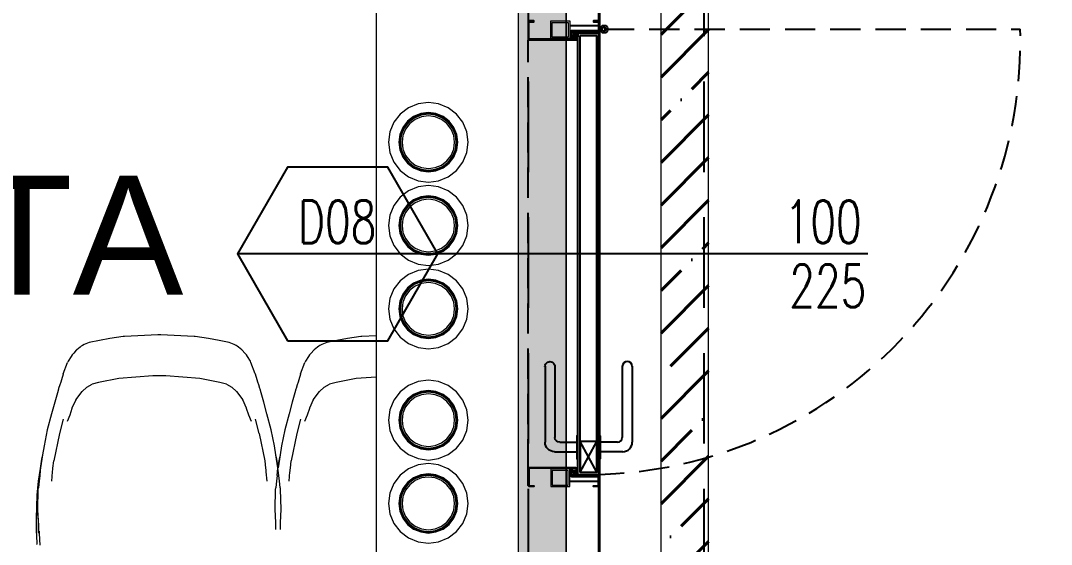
# Model space of a CAD drawing. Header units: millimetres. Extents: x 567392 to 582402, y 4512800 to 4518063.
# Drawn here: x 575509.8 to 575726.8, y 4514079.3 to 4514189.5 of the extents above; entities that cross this region are included whole.
import ezdxf
from ezdxf.enums import TextEntityAlignment as Align

# ---------------------------------------------------------------- set-up
doc = ezdxf.new("R2010")
doc.units = ezdxf.units.MM
doc.linetypes.add('DASHED2', pattern=[9.525, 6.35, -3.175])
for name, color, linetype in [('A-DOGRAMA', 2, 'Continuous'), ('A-DOGRAMA-GOR', 1, 'Continuous'), ('A-ETİKET-KAPI', 1, 'Continuous'), ('A-INCE', 252, 'Continuous'), ('a_door_d', 1, 'DASHED2'), ('a_furn', 1, 'Continuous'), ('a_hatch_p1', 1, 'Continuous'), ('a_p1_d', 1, 'DASHED2'), ('P-KASASAC', 2, 'Continuous')]:
    doc.layers.add(name, color=color, linetype=linetype)
for name, color, linetype, lineweight in [('A-olcu', 40, 'Continuous', 5), ('A-STEEL', 1, 'Continuous', 20), ('A-STRC-01', 2, 'Continuous', 40), ('a_8', 8, 'Continuous', 0), ('hatch', 251, 'Continuous', 40), ('tefriş', 251, 'Continuous', 13)]:
    doc.layers.add(name, color=color, linetype=linetype, lineweight=lineweight)
doc.styles.add('RomanS', font='romans.shx', dxfattribs={"width": 0.6, "height": 16})
doc.styles.get("Standard").update_dxf_attribs({"font": 'Arial.ttf'})
doc.linetypes.add('BATTING', pattern='A,0.00254,-2.54,[134,ltypeshp.shx,S=2.54,R=0,X=-2.54,Y=0],-5.08,[134,ltypeshp.shx,S=2.54,R=180,X=2.54,Y=0],-2.54', length=10.16254)

# ---------------------------------------------------------------- blocks, each defined once
blk = doc.blocks.new('A$C4A613EE6')
h = blk.add_hatch(color=256)
h.dxf.hatch_style = 1
h.paths.add_polyline_path([(12300, -100), (0, -100), (0, 0), (12300, 0)])
for p, q in [((12300, 0), (2200, 0)), ((4815.3, -100), (2860, -100)), ((3504.3, -208.8), (3484, -217.2)), ((3526, -206), (3504.3, -208.8)), ((3547.7, -208.8), (3526, -206)), ((3568, -217.2), (3547.7, -208.8)), ((3679.6, -208.8), (3659.3, -217.2)), ((3701.3, -206), (3679.6, -208.8)), ((3723, -208.8), (3701.3, -206)), ((3743.3, -217.2), (3723, -208.8)), ((3855.1, -208.8), (3834.9, -217.2)), ((3876.9, -206), (3855.1, -208.8)), ((3898.6, -208.8), (3876.9, -206)), ((3918.8, -217.2), (3898.6, -208.8)), ((4089.3, -208.8), (4069, -217.2)), ((4111, -206), (4089.3, -208.8)), ((4132.7, -208.8), (4111, -206)), ((4153, -217.2), (4132.7, -208.8)), ((4264.6, -208.8), (4244.3, -217.2)), ((4286.3, -206), (4264.6, -208.8)), ((4308, -208.8), (4286.3, -206)), ((4328.3, -217.2), (4308, -208.8)), ((3466.7, -230.6), (3453.3, -247.9)), ((3484, -217.2), (3466.7, -230.6)), ((3494.8, -235.9), (3481.9, -245.8)), ((3495.2, -236.5), (3482.4, -246.3)), ((3495.7, -237.4), (3483.1, -247)), ((3509.9, -229.7), (3494.8, -235.9)), ((3510, -230.3), (3495.2, -236.5)), ((3510.3, -231.3), (3495.7, -237.4)), ((3510.8, -233), (3496.6, -238.9)), ((3511.7, -236.4), (3498.3, -241.9)), ((3526, -227.6), (3509.9, -229.7)), ((3526, -228.2), (3510, -230.3)), ((3526, -229.3), (3510.3, -231.3)), ((3526, -231), (3510.8, -233)), ((3526, -234.5), (3511.7, -236.4)), ((3542.2, -229.7), (3526, -227.6)), ((3542, -230.3), (3526, -228.2)), ((3541.7, -231.3), (3526, -229.3)), ((3541.3, -233), (3526, -231)), ((3540.4, -236.4), (3526, -234.5)), ((3553.7, -241.9), (3540.4, -236.4)), ((3555.5, -238.9), (3541.3, -233)), ((3556.3, -237.4), (3541.7, -231.3)), ((3556.9, -236.5), (3542, -230.3)), ((3557.2, -235.9), (3542.2, -229.7)), ((3568.9, -247), (3556.3, -237.4)), ((3569.7, -246.3), (3556.9, -236.5)), ((3570.1, -245.8), (3557.2, -235.9)), ((3585.4, -230.6), (3568, -217.2)), ((3598.7, -247.9), (3585.4, -230.6)), ((3642, -230.6), (3628.6, -247.9)), ((3659.3, -217.2), (3642, -230.6)), ((3670.1, -235.9), (3657.2, -245.8)), ((3670.5, -236.5), (3657.7, -246.3)), ((3671, -237.4), (3658.4, -247)), ((3685.2, -229.7), (3670.1, -235.9)), ((3685.3, -230.3), (3670.5, -236.5)), ((3685.6, -231.3), (3671, -237.4)), ((3686.1, -233), (3671.8, -238.9)), ((3687, -236.4), (3673.6, -241.9)), ((3701.3, -227.6), (3685.2, -229.7)), ((3701.3, -228.2), (3685.3, -230.3)), ((3701.3, -229.3), (3685.6, -231.3)), ((3701.3, -231), (3686.1, -233)), ((3701.3, -234.5), (3687, -236.4)), ((3717.5, -229.7), (3701.3, -227.6)), ((3717.3, -230.3), (3701.3, -228.2)), ((3717, -231.3), (3701.3, -229.3)), ((3716.6, -233), (3701.3, -231)), ((3715.7, -236.4), (3701.3, -234.5)), ((3729, -241.9), (3715.7, -236.4)), ((3730.8, -238.9), (3716.6, -233)), ((3731.6, -237.4), (3717, -231.3)), ((3732.2, -236.5), (3717.3, -230.3)), ((3732.5, -235.9), (3717.5, -229.7)), ((3744.2, -247), (3731.6, -237.4)), ((3745, -246.3), (3732.2, -236.5)), ((3745.4, -245.8), (3732.5, -235.9)), ((3760.7, -230.6), (3743.3, -217.2)), ((3774, -247.9), (3760.7, -230.6)), ((3817.5, -230.6), (3804.2, -247.9)), ((3834.9, -217.2), (3817.5, -230.6)), ((3845.7, -235.9), (3832.8, -245.8)), ((3846, -236.5), (3833.2, -246.3)), ((3846.5, -237.4), (3834, -247)), ((3860.7, -229.7), (3845.7, -235.9)), ((3860.9, -230.3), (3846, -236.5)), ((3861.2, -231.3), (3846.5, -237.4)), ((3861.6, -233), (3847.4, -238.9)), ((3862.5, -236.4), (3849.2, -241.9)), ((3876.9, -227.6), (3860.7, -229.7)), ((3876.9, -228.2), (3860.9, -230.3)), ((3876.9, -229.3), (3861.2, -231.3)), ((3876.9, -231), (3861.6, -233)), ((3876.9, -234.5), (3862.5, -236.4)), ((3893, -229.7), (3876.9, -227.6)), ((3892.8, -230.3), (3876.9, -228.2)), ((3892.6, -231.3), (3876.9, -229.3)), ((3892.1, -233), (3876.9, -231)), ((3891.2, -236.4), (3876.9, -234.5)), ((3904.6, -241.9), (3891.2, -236.4)), ((3906.3, -238.9), (3892.1, -233)), ((3907.2, -237.4), (3892.6, -231.3)), ((3907.7, -236.5), (3892.8, -230.3)), ((3908, -235.9), (3893, -229.7)), ((3919.8, -247), (3907.2, -237.4)), ((3920.5, -246.3), (3907.7, -236.5)), ((3921, -245.8), (3908, -235.9)), ((3936.2, -230.6), (3918.8, -217.2)), ((3949.6, -247.9), (3936.2, -230.6)), ((4051.7, -230.6), (4038.3, -247.9)), ((4069, -217.2), (4051.7, -230.6)), ((4079.8, -235.9), (4066.9, -245.8)), ((4080.2, -236.5), (4067.4, -246.3)), ((4080.7, -237.4), (4068.1, -247)), ((4094.9, -229.7), (4079.8, -235.9)), ((4095, -230.3), (4080.2, -236.5)), ((4095.3, -231.3), (4080.7, -237.4)), ((4095.8, -233), (4081.6, -238.9)), ((4096.7, -236.4), (4083.3, -241.9)), ((4111, -227.6), (4094.9, -229.7)), ((4111, -228.2), (4095, -230.3)), ((4111, -229.3), (4095.3, -231.3)), ((4111, -231), (4095.8, -233)), ((4111, -234.5), (4096.7, -236.4)), ((4127.2, -229.7), (4111, -227.6)), ((4127, -230.3), (4111, -228.2)), ((4126.7, -231.3), (4111, -229.3)), ((4126.3, -233), (4111, -231)), ((4125.4, -236.4), (4111, -234.5)), ((4138.7, -241.9), (4125.4, -236.4)), ((4140.5, -238.9), (4126.3, -233)), ((4141.3, -237.4), (4126.7, -231.3)), ((4141.9, -236.5), (4127, -230.3)), ((4142.2, -235.9), (4127.2, -229.7)), ((4153.9, -247), (4141.3, -237.4)), ((4154.7, -246.3), (4141.9, -236.5)), ((4155.1, -245.8), (4142.2, -235.9)), ((4170.4, -230.6), (4153, -217.2)), ((4183.7, -247.9), (4170.4, -230.6)), ((4227, -230.6), (4213.6, -247.9)), ((4244.3, -217.2), (4227, -230.6)), ((4255.1, -235.9), (4242.2, -245.8)), ((4255.5, -236.5), (4242.7, -246.3)), ((4256, -237.4), (4243.4, -247)), ((4270.2, -229.7), (4255.1, -235.9)), ((4270.3, -230.3), (4255.5, -236.5)), ((4270.6, -231.3), (4256, -237.4)), ((4271.1, -233), (4256.8, -238.9)), ((4272, -236.4), (4258.6, -241.9)), ((4286.3, -227.6), (4270.2, -229.7)), ((4286.3, -228.2), (4270.3, -230.3)), ((4286.3, -229.3), (4270.6, -231.3)), ((4286.3, -231), (4271.1, -233)), ((4286.3, -234.5), (4272, -236.4)), ((4302.5, -229.7), (4286.3, -227.6)), ((4302.3, -230.3), (4286.3, -228.2)), ((4302, -231.3), (4286.3, -229.3)), ((4301.6, -233), (4286.3, -231)), ((4300.7, -236.4), (4286.3, -234.5)), ((4314, -241.9), (4300.7, -236.4)), ((4315.8, -238.9), (4301.6, -233)), ((4316.6, -237.4), (4302, -231.3)), ((4317.2, -236.5), (4302.3, -230.3)), ((4317.5, -235.9), (4302.5, -229.7)), ((4329.2, -247), (4316.6, -237.4)), ((4330, -246.3), (4317.2, -236.5)), ((4330.4, -245.8), (4317.5, -235.9)), ((4345.7, -230.6), (4328.3, -217.2)), ((4359, -247.9), (4345.7, -230.6)), ((3453.3, -247.9), (3444.9, -268.2)), ((3472, -258.7), (3465.8, -273.8)), ((3472.6, -259.1), (3466.4, -273.9)), ((3473.5, -259.6), (3467.4, -274.2)), ((3481.9, -245.8), (3472, -258.7)), ((3482.4, -246.3), (3472.6, -259.1)), ((3483.1, -247), (3473.5, -259.6)), ((3484.3, -248.2), (3475, -260.4)), ((3486.8, -250.7), (3478, -262.2)), ((3496.6, -238.9), (3484.3, -248.2)), ((3498.3, -241.9), (3486.8, -250.7)), ((3565.2, -250.7), (3553.7, -241.9)), ((3567.7, -248.2), (3555.5, -238.9)), ((3574, -262.2), (3565.2, -250.7)), ((3577.1, -260.4), (3567.7, -248.2)), ((3578.5, -259.6), (3568.9, -247)), ((3579.5, -259.1), (3569.7, -246.3)), ((3580, -258.7), (3570.1, -245.8)), ((3584.6, -274.2), (3578.5, -259.6)), ((3585.6, -273.9), (3579.5, -259.1)), ((3586.2, -273.8), (3580, -258.7)), ((3607.1, -268.2), (3598.7, -247.9)), ((3628.6, -247.9), (3620.2, -268.2)), ((3647.3, -258.7), (3641.1, -273.8)), ((3647.9, -259.1), (3641.7, -273.9)), ((3648.8, -259.6), (3642.7, -274.2)), ((3657.2, -245.8), (3647.3, -258.7)), ((3657.7, -246.3), (3647.9, -259.1)), ((3658.4, -247), (3648.8, -259.6)), ((3659.6, -248.2), (3650.3, -260.4)), ((3662.1, -250.7), (3653.3, -262.2)), ((3671.8, -238.9), (3659.6, -248.2)), ((3673.6, -241.9), (3662.1, -250.7)), ((3740.5, -250.7), (3729, -241.9)), ((3743, -248.2), (3730.8, -238.9)), ((3749.3, -262.2), (3740.5, -250.7)), ((3752.4, -260.4), (3743, -248.2)), ((3753.8, -259.6), (3744.2, -247)), ((3754.8, -259.1), (3745, -246.3)), ((3755.3, -258.7), (3745.4, -245.8)), ((3759.9, -274.2), (3753.8, -259.6)), ((3760.9, -273.9), (3754.8, -259.1)), ((3761.5, -273.8), (3755.3, -258.7)), ((3782.4, -268.2), (3774, -247.9)), ((3804.2, -247.9), (3795.8, -268.2)), ((3822.9, -258.7), (3816.7, -273.8)), ((3823.4, -259.1), (3817.3, -273.9)), ((3824.3, -259.6), (3818.3, -274.2)), ((3832.8, -245.8), (3822.9, -258.7)), ((3833.2, -246.3), (3823.4, -259.1)), ((3834, -247), (3824.3, -259.6)), ((3835.2, -248.2), (3825.8, -260.4)), ((3837.7, -250.7), (3828.9, -262.2)), ((3847.4, -238.9), (3835.2, -248.2)), ((3849.2, -241.9), (3837.7, -250.7)), ((3916, -250.7), (3904.6, -241.9)), ((3918.5, -248.2), (3906.3, -238.9)), ((3924.8, -262.2), (3916, -250.7)), ((3927.9, -260.4), (3918.5, -248.2)), ((3929.4, -259.6), (3919.8, -247)), ((3930.3, -259.1), (3920.5, -246.3)), ((3930.9, -258.7), (3921, -245.8)), ((3935.5, -274.2), (3929.4, -259.6)), ((3936.5, -273.9), (3930.3, -259.1)), ((3937.1, -273.8), (3930.9, -258.7)), ((3958, -268.2), (3949.6, -247.9)), ((4038.3, -247.9), (4029.9, -268.2)), ((4057, -258.7), (4050.8, -273.8)), ((4057.6, -259.1), (4051.4, -273.9)), ((4058.5, -259.6), (4052.4, -274.2)), ((4066.9, -245.8), (4057, -258.7)), ((4067.4, -246.3), (4057.6, -259.1)), ((4068.1, -247), (4058.5, -259.6)), ((4069.3, -248.2), (4060, -260.4)), ((4071.8, -250.7), (4063, -262.2)), ((4081.6, -238.9), (4069.3, -248.2)), ((4083.3, -241.9), (4071.8, -250.7)), ((4150.2, -250.7), (4138.7, -241.9)), ((4152.7, -248.2), (4140.5, -238.9)), ((4159, -262.2), (4150.2, -250.7)), ((4162.1, -260.4), (4152.7, -248.2)), ((4163.5, -259.6), (4153.9, -247)), ((4164.5, -259.1), (4154.7, -246.3)), ((4165, -258.7), (4155.1, -245.8)), ((4169.6, -274.2), (4163.5, -259.6)), ((4170.6, -273.9), (4164.5, -259.1)), ((4171.2, -273.8), (4165, -258.7)), ((4192.1, -268.2), (4183.7, -247.9)), ((4213.6, -247.9), (4205.2, -268.2)), ((4232.3, -258.7), (4226.1, -273.8)), ((4232.9, -259.1), (4226.7, -273.9)), ((4233.8, -259.6), (4227.7, -274.2)), ((4242.2, -245.8), (4232.3, -258.7)), ((4242.7, -246.3), (4232.9, -259.1)), ((4243.4, -247), (4233.8, -259.6)), ((4244.6, -248.2), (4235.3, -260.4)), ((4247.1, -250.7), (4238.3, -262.2)), ((4256.8, -238.9), (4244.6, -248.2)), ((4258.6, -241.9), (4247.1, -250.7)), ((4325.5, -250.7), (4314, -241.9)), ((4328, -248.2), (4315.8, -238.9)), ((4334.3, -262.2), (4325.5, -250.7)), ((4337.4, -260.4), (4328, -248.2)), ((4338.8, -259.6), (4329.2, -247)), ((4339.8, -259.1), (4330, -246.3)), ((4340.3, -258.7), (4330.4, -245.8)), ((4344.9, -274.2), (4338.8, -259.6)), ((4345.9, -273.9), (4339.8, -259.1)), ((4346.5, -273.8), (4340.3, -258.7)), ((4367.4, -268.2), (4359, -247.9)), ((3444.9, -268.2), (3442.1, -289.9)), ((3465.8, -273.8), (3463.7, -289.9)), ((3466.4, -273.9), (3464.3, -289.9)), ((3467.4, -274.2), (3465.4, -289.9)), ((3469.1, -274.7), (3467.1, -289.9)), ((3475, -260.4), (3469.1, -274.7)), ((3472.5, -275.6), (3470.6, -289.9)), ((3478, -262.2), (3472.5, -275.6)), ((3579.5, -275.6), (3574, -262.2)), ((3582.9, -274.7), (3577.1, -260.4)), ((3581.4, -289.9), (3579.5, -275.6)), ((3584.9, -289.9), (3582.9, -274.7)), ((3586.7, -289.9), (3584.6, -274.2)), ((3587.7, -289.9), (3585.6, -273.9)), ((3588.4, -289.9), (3586.2, -273.8)), ((3610, -289.9), (3607.1, -268.2)), ((3620.2, -268.2), (3617.4, -289.9)), ((3641.1, -273.8), (3639, -289.9)), ((3641.7, -273.9), (3639.6, -289.9)), ((3642.7, -274.2), (3640.7, -289.9)), ((3644.4, -274.7), (3642.4, -289.9)), ((3650.3, -260.4), (3644.4, -274.7)), ((3647.8, -275.6), (3645.9, -289.9)), ((3653.3, -262.2), (3647.8, -275.6)), ((3754.8, -275.6), (3749.3, -262.2)), ((3758.2, -274.7), (3752.4, -260.4)), ((3756.7, -289.9), (3754.8, -275.6)), ((3760.2, -289.9), (3758.2, -274.7)), ((3762, -289.9), (3759.9, -274.2)), ((3763, -289.9), (3760.9, -273.9)), ((3763.7, -289.9), (3761.5, -273.8)), ((3785.3, -289.9), (3782.4, -268.2)), ((3795.8, -268.2), (3792.9, -289.9)), ((3816.7, -273.8), (3814.5, -289.9)), ((3817.3, -273.9), (3815.2, -289.9)), ((3818.3, -274.2), (3816.2, -289.9)), ((3820, -274.7), (3817.9, -289.9)), ((3825.8, -260.4), (3820, -274.7)), ((3823.4, -275.6), (3821.5, -289.9)), ((3828.9, -262.2), (3823.4, -275.6)), ((3930.4, -275.6), (3924.8, -262.2)), ((3933.8, -274.7), (3927.9, -260.4)), ((3932.3, -289.9), (3930.4, -275.6)), ((3935.8, -289.9), (3933.8, -274.7)), ((3937.5, -289.9), (3935.5, -274.2)), ((3938.6, -289.9), (3936.5, -273.9)), ((3939.2, -289.9), (3937.1, -273.8)), ((3960.8, -289.9), (3958, -268.2)), ((4029.9, -268.2), (4027.1, -289.9)), ((4050.8, -273.8), (4048.7, -289.9)), ((4051.4, -273.9), (4049.3, -289.9)), ((4052.4, -274.2), (4050.4, -289.9)), ((4054.1, -274.7), (4052.1, -289.9)), ((4060, -260.4), (4054.1, -274.7)), ((4057.5, -275.6), (4055.6, -289.9)), ((4063, -262.2), (4057.5, -275.6)), ((4164.5, -275.6), (4159, -262.2)), ((4167.9, -274.7), (4162.1, -260.4)), ((4166.4, -289.9), (4164.5, -275.6)), ((4169.9, -289.9), (4167.9, -274.7)), ((4171.7, -289.9), (4169.6, -274.2)), ((4172.7, -289.9), (4170.6, -273.9)), ((4173.4, -289.9), (4171.2, -273.8)), ((4195, -289.9), (4192.1, -268.2)), ((4205.2, -268.2), (4202.4, -289.9)), ((4226.1, -273.8), (4224, -289.9)), ((4226.7, -273.9), (4224.6, -289.9)), ((4227.7, -274.2), (4225.7, -289.9)), ((4229.4, -274.7), (4227.4, -289.9)), ((4235.3, -260.4), (4229.4, -274.7)), ((4232.8, -275.6), (4230.9, -289.9)), ((4238.3, -262.2), (4232.8, -275.6)), ((4339.8, -275.6), (4334.3, -262.2)), ((4343.2, -274.7), (4337.4, -260.4)), ((4341.7, -289.9), (4339.8, -275.6)), ((4345.2, -289.9), (4343.2, -274.7)), ((4347, -289.9), (4344.9, -274.2)), ((4348, -289.9), (4345.9, -273.9)), ((4348.7, -289.9), (4346.5, -273.8)), ((4370.3, -289.9), (4367.4, -268.2)), ((3442.1, -289.9), (3444.9, -311.6)), ((3463.7, -289.9), (3465.8, -306)), ((3464.3, -289.9), (3466.4, -305.9)), ((3465.4, -289.9), (3467.4, -305.6)), ((3467.1, -289.9), (3469.1, -305.2)), ((3470.6, -289.9), (3472.5, -304.2)), ((3579.5, -304.2), (3581.4, -289.9)), ((3582.9, -305.2), (3584.9, -289.9)), ((3584.6, -305.6), (3586.7, -289.9)), ((3585.6, -305.9), (3587.7, -289.9)), ((3586.2, -306), (3588.4, -289.9)), ((3607.1, -311.6), (3610, -289.9)), ((3617.4, -289.9), (3620.2, -311.6)), ((3639, -289.9), (3641.1, -306)), ((3639.6, -289.9), (3641.7, -305.9)), ((3640.7, -289.9), (3642.7, -305.6)), ((3642.4, -289.9), (3644.4, -305.2)), ((3645.9, -289.9), (3647.8, -304.2)), ((3754.8, -304.2), (3756.7, -289.9)), ((3758.2, -305.2), (3760.2, -289.9)), ((3759.9, -305.6), (3762, -289.9)), ((3760.9, -305.9), (3763, -289.9)), ((3761.5, -306), (3763.7, -289.9)), ((3782.4, -311.6), (3785.3, -289.9)), ((3792.9, -289.9), (3795.8, -311.6)), ((3814.5, -289.9), (3816.7, -306)), ((3815.2, -289.9), (3817.3, -305.9)), ((3816.2, -289.9), (3818.3, -305.6)), ((3817.9, -289.9), (3820, -305.2)), ((3821.5, -289.9), (3823.4, -304.2)), ((3930.4, -304.2), (3932.3, -289.9)), ((3933.8, -305.2), (3935.8, -289.9)), ((3935.5, -305.6), (3937.5, -289.9)), ((3936.5, -305.9), (3938.6, -289.9)), ((3937.1, -306), (3939.2, -289.9)), ((3958, -311.6), (3960.8, -289.9)), ((4027.1, -289.9), (4029.9, -311.6)), ((4048.7, -289.9), (4050.8, -306)), ((4049.3, -289.9), (4051.4, -305.9)), ((4050.4, -289.9), (4052.4, -305.6)), ((4052.1, -289.9), (4054.1, -305.2)), ((4055.6, -289.9), (4057.5, -304.2)), ((4164.5, -304.2), (4166.4, -289.9)), ((4167.9, -305.2), (4169.9, -289.9)), ((4169.6, -305.6), (4171.7, -289.9)), ((4170.6, -305.9), (4172.7, -289.9)), ((4171.2, -306), (4173.4, -289.9)), ((4192.1, -311.6), (4195, -289.9)), ((4202.4, -289.9), (4205.2, -311.6)), ((4224, -289.9), (4226.1, -306)), ((4224.6, -289.9), (4226.7, -305.9)), ((4225.7, -289.9), (4227.7, -305.6)), ((4227.4, -289.9), (4229.4, -305.2)), ((4230.9, -289.9), (4232.8, -304.2)), ((4339.8, -304.2), (4341.7, -289.9)), ((4343.2, -305.2), (4345.2, -289.9)), ((4344.9, -305.6), (4347, -289.9)), ((4345.9, -305.9), (4348, -289.9)), ((4346.5, -306), (4348.7, -289.9)), ((4367.4, -311.6), (4370.3, -289.9)), ((3444.9, -311.6), (3453.3, -331.9)), ((3465.8, -306), (3472, -321.1)), ((3466.4, -305.9), (3472.6, -320.8)), ((3467.4, -305.6), (3473.5, -320.2)), ((3469.1, -305.2), (3475, -319.4)), ((3472, -321.1), (3481.9, -334)), ((3472.5, -304.2), (3478, -317.6)), ((3472.6, -320.8), (3482.4, -333.6)), ((3473.5, -320.2), (3483.1, -332.8)), ((3475, -319.4), (3484.3, -331.6)), ((3478, -317.6), (3486.8, -329.1)), ((3565.2, -329.1), (3574, -317.6)), ((3567.7, -331.6), (3577.1, -319.4)), ((3568.9, -332.8), (3578.5, -320.2)), ((3569.7, -333.6), (3579.5, -320.8)), ((3570.1, -334), (3580, -321.1)), ((3574, -317.6), (3579.5, -304.2)), ((3577.1, -319.4), (3582.9, -305.2)), ((3578.5, -320.2), (3584.6, -305.6)), ((3579.5, -320.8), (3585.6, -305.9)), ((3580, -321.1), (3586.2, -306)), ((3598.7, -331.9), (3607.1, -311.6)), ((3620.2, -311.6), (3628.6, -331.9)), ((3641.1, -306), (3647.3, -321.1)), ((3641.7, -305.9), (3647.9, -320.8)), ((3642.7, -305.6), (3648.8, -320.2)), ((3644.4, -305.2), (3650.3, -319.4)), ((3647.3, -321.1), (3657.2, -334)), ((3647.8, -304.2), (3653.3, -317.6)), ((3647.9, -320.8), (3657.7, -333.6)), ((3648.8, -320.2), (3658.4, -332.8)), ((3650.3, -319.4), (3659.6, -331.6)), ((3653.3, -317.6), (3662.1, -329.1)), ((3740.5, -329.1), (3749.3, -317.6)), ((3743, -331.6), (3752.4, -319.4)), ((3744.2, -332.8), (3753.8, -320.2)), ((3745, -333.6), (3754.8, -320.8)), ((3745.4, -334), (3755.3, -321.1)), ((3749.3, -317.6), (3754.8, -304.2)), ((3752.4, -319.4), (3758.2, -305.2)), ((3753.8, -320.2), (3759.9, -305.6)), ((3754.8, -320.8), (3760.9, -305.9)), ((3755.3, -321.1), (3761.5, -306)), ((3774, -331.9), (3782.4, -311.6)), ((3795.8, -311.6), (3804.2, -331.9)), ((3816.7, -306), (3822.9, -321.1)), ((3817.3, -305.9), (3823.4, -320.8)), ((3818.3, -305.6), (3824.3, -320.2)), ((3820, -305.2), (3825.8, -319.4)), ((3822.9, -321.1), (3832.8, -334)), ((3823.4, -304.2), (3828.9, -317.6)), ((3823.4, -320.8), (3833.2, -333.6)), ((3824.3, -320.2), (3834, -332.8)), ((3825.8, -319.4), (3835.2, -331.6)), ((3828.9, -317.6), (3837.7, -329.1)), ((3916, -329.1), (3924.8, -317.6)), ((3918.5, -331.6), (3927.9, -319.4)), ((3919.8, -332.8), (3929.4, -320.2)), ((3920.5, -333.6), (3930.3, -320.8)), ((3921, -334), (3930.9, -321.1)), ((3924.8, -317.6), (3930.4, -304.2)), ((3927.9, -319.4), (3933.8, -305.2)), ((3929.4, -320.2), (3935.5, -305.6)), ((3930.3, -320.8), (3936.5, -305.9)), ((3930.9, -321.1), (3937.1, -306)), ((3949.6, -331.9), (3958, -311.6)), ((4029.9, -311.6), (4038.3, -331.9)), ((4050.8, -306), (4057, -321.1)), ((4051.4, -305.9), (4057.6, -320.8)), ((4052.4, -305.6), (4058.5, -320.2)), ((4054.1, -305.2), (4060, -319.4)), ((4057, -321.1), (4066.9, -334)), ((4057.5, -304.2), (4063, -317.6)), ((4057.6, -320.8), (4067.4, -333.6)), ((4058.5, -320.2), (4068.1, -332.8)), ((4060, -319.4), (4069.3, -331.6)), ((4063, -317.6), (4071.8, -329.1)), ((4150.2, -329.1), (4159, -317.6)), ((4152.7, -331.6), (4162.1, -319.4)), ((4153.9, -332.8), (4163.5, -320.2)), ((4154.7, -333.6), (4164.5, -320.8)), ((4155.1, -334), (4165, -321.1)), ((4159, -317.6), (4164.5, -304.2)), ((4162.1, -319.4), (4167.9, -305.2)), ((4163.5, -320.2), (4169.6, -305.6)), ((4164.5, -320.8), (4170.6, -305.9)), ((4165, -321.1), (4171.2, -306)), ((4183.7, -331.9), (4192.1, -311.6)), ((4205.2, -311.6), (4213.6, -331.9)), ((4226.1, -306), (4232.3, -321.1)), ((4226.7, -305.9), (4232.9, -320.8)), ((4227.7, -305.6), (4233.8, -320.2)), ((4229.4, -305.2), (4235.3, -319.4)), ((4232.3, -321.1), (4242.2, -334)), ((4232.8, -304.2), (4238.3, -317.6)), ((4232.9, -320.8), (4242.7, -333.6)), ((4233.8, -320.2), (4243.4, -332.8)), ((4235.3, -319.4), (4244.6, -331.6)), ((4238.3, -317.6), (4247.1, -329.1)), ((4325.5, -329.1), (4334.3, -317.6)), ((4328, -331.6), (4337.4, -319.4)), ((4329.2, -332.8), (4338.8, -320.2)), ((4330, -333.6), (4339.8, -320.8)), ((4330.4, -334), (4340.3, -321.1)), ((4334.3, -317.6), (4339.8, -304.2)), ((4337.4, -319.4), (4343.2, -305.2)), ((4338.8, -320.2), (4344.9, -305.6)), ((4339.8, -320.8), (4345.9, -305.9)), ((4340.3, -321.1), (4346.5, -306)), ((4359, -331.9), (4367.4, -311.6)), ((3453.3, -331.9), (3466.7, -349.3)), ((3481.9, -334), (3494.8, -343.9)), ((3482.4, -333.6), (3495.2, -343.4)), ((3483.1, -332.8), (3495.7, -342.4)), ((3484.3, -331.6), (3496.6, -340.9)), ((3486.8, -329.1), (3498.3, -337.9)), ((3494.8, -343.9), (3509.9, -350.1)), ((3495.2, -343.4), (3510, -349.5)), ((3495.7, -342.4), (3510.3, -348.5)), ((3496.6, -340.9), (3510.8, -346.8)), ((3498.3, -337.9), (3511.7, -343.4)), ((3510.8, -346.8), (3526, -348.8)), ((3511.7, -343.4), (3526, -345.3)), ((3526, -345.3), (3540.4, -343.4)), ((3526, -348.8), (3541.3, -346.8)), ((3540.4, -343.4), (3553.7, -337.9)), ((3541.3, -346.8), (3555.5, -340.9)), ((3541.7, -348.5), (3556.3, -342.4)), ((3542, -349.5), (3556.9, -343.4)), ((3542.2, -350.1), (3557.2, -343.9)), ((3553.7, -337.9), (3565.2, -329.1)), ((3555.5, -340.9), (3567.7, -331.6)), ((3556.3, -342.4), (3568.9, -332.8)), ((3556.9, -343.4), (3569.7, -333.6)), ((3557.2, -343.9), (3570.1, -334)), ((3585.4, -349.3), (3598.7, -331.9)), ((3628.6, -331.9), (3642, -349.3)), ((3657.2, -334), (3670.1, -343.9)), ((3657.7, -333.6), (3670.5, -343.4)), ((3658.4, -332.8), (3671, -342.4)), ((3659.6, -331.6), (3671.8, -340.9)), ((3662.1, -329.1), (3673.6, -337.9)), ((3670.1, -343.9), (3685.2, -350.1)), ((3670.5, -343.4), (3685.3, -349.5)), ((3671, -342.4), (3685.6, -348.5)), ((3671.8, -340.9), (3686.1, -346.8)), ((3673.6, -337.9), (3687, -343.4)), ((3686.1, -346.8), (3701.3, -348.8)), ((3687, -343.4), (3701.3, -345.3)), ((3701.3, -345.3), (3715.7, -343.4)), ((3701.3, -348.8), (3716.6, -346.8)), ((3715.7, -343.4), (3729, -337.9)), ((3716.6, -346.8), (3730.8, -340.9)), ((3717, -348.5), (3731.6, -342.4)), ((3717.3, -349.5), (3732.2, -343.4)), ((3717.5, -350.1), (3732.5, -343.9)), ((3729, -337.9), (3740.5, -329.1)), ((3730.8, -340.9), (3743, -331.6)), ((3731.6, -342.4), (3744.2, -332.8)), ((3732.2, -343.4), (3745, -333.6)), ((3732.5, -343.9), (3745.4, -334)), ((3760.7, -349.3), (3774, -331.9)), ((3804.2, -331.9), (3817.5, -349.3)), ((3832.8, -334), (3845.7, -343.9)), ((3833.2, -333.6), (3846, -343.4)), ((3834, -332.8), (3846.5, -342.4)), ((3835.2, -331.6), (3847.4, -340.9)), ((3837.7, -329.1), (3849.2, -337.9)), ((3845.7, -343.9), (3860.7, -350.1)), ((3846, -343.4), (3860.9, -349.5)), ((3846.5, -342.4), (3861.2, -348.5)), ((3847.4, -340.9), (3861.6, -346.8)), ((3849.2, -337.9), (3862.5, -343.4)), ((3861.6, -346.8), (3876.9, -348.8)), ((3862.5, -343.4), (3876.9, -345.3)), ((3876.9, -345.3), (3891.2, -343.4)), ((3876.9, -348.8), (3892.1, -346.8)), ((3891.2, -343.4), (3904.6, -337.9)), ((3892.1, -346.8), (3906.3, -340.9)), ((3892.6, -348.5), (3907.2, -342.4)), ((3892.8, -349.5), (3907.7, -343.4)), ((3893, -350.1), (3908, -343.9)), ((3904.6, -337.9), (3916, -329.1)), ((3906.3, -340.9), (3918.5, -331.6)), ((3907.2, -342.4), (3919.8, -332.8)), ((3907.7, -343.4), (3920.5, -333.6)), ((3908, -343.9), (3921, -334)), ((3936.2, -349.3), (3949.6, -331.9)), ((4038.3, -331.9), (4051.7, -349.3)), ((4066.9, -334), (4079.8, -343.9)), ((4067.4, -333.6), (4080.2, -343.4)), ((4068.1, -332.8), (4080.7, -342.4)), ((4069.3, -331.6), (4081.6, -340.9)), ((4071.8, -329.1), (4083.3, -337.9)), ((4079.8, -343.9), (4094.9, -350.1)), ((4080.2, -343.4), (4095, -349.5)), ((4080.7, -342.4), (4095.3, -348.5)), ((4081.6, -340.9), (4095.8, -346.8)), ((4083.3, -337.9), (4096.7, -343.4)), ((4095.8, -346.8), (4111, -348.8)), ((4096.7, -343.4), (4111, -345.3)), ((4111, -345.3), (4125.4, -343.4)), ((4111, -348.8), (4126.3, -346.8)), ((4125.4, -343.4), (4138.7, -337.9)), ((4126.3, -346.8), (4140.5, -340.9)), ((4126.7, -348.5), (4141.3, -342.4)), ((4127, -349.5), (4141.9, -343.4)), ((4127.2, -350.1), (4142.2, -343.9)), ((4138.7, -337.9), (4150.2, -329.1)), ((4140.5, -340.9), (4152.7, -331.6)), ((4141.3, -342.4), (4153.9, -332.8)), ((4141.9, -343.4), (4154.7, -333.6)), ((4142.2, -343.9), (4155.1, -334)), ((4170.4, -349.3), (4183.7, -331.9)), ((4213.6, -331.9), (4227, -349.3)), ((4242.2, -334), (4255.1, -343.9)), ((4242.7, -333.6), (4255.5, -343.4)), ((4243.4, -332.8), (4256, -342.4)), ((4244.6, -331.6), (4256.8, -340.9)), ((4247.1, -329.1), (4258.6, -337.9)), ((4255.1, -343.9), (4270.2, -350.1)), ((4255.5, -343.4), (4270.3, -349.5)), ((4256, -342.4), (4270.6, -348.5)), ((4256.8, -340.9), (4271.1, -346.8)), ((4258.6, -337.9), (4272, -343.4)), ((4271.1, -346.8), (4286.3, -348.8)), ((4272, -343.4), (4286.3, -345.3)), ((4286.3, -345.3), (4300.7, -343.4)), ((4286.3, -348.8), (4301.6, -346.8)), ((4300.7, -343.4), (4314, -337.9)), ((4301.6, -346.8), (4315.8, -340.9)), ((4302, -348.5), (4316.6, -342.4)), ((4302.3, -349.5), (4317.2, -343.4)), ((4302.5, -350.1), (4317.5, -343.9)), ((4314, -337.9), (4325.5, -329.1)), ((4315.8, -340.9), (4328, -331.6)), ((4316.6, -342.4), (4329.2, -332.8)), ((4317.2, -343.4), (4330, -333.6)), ((4317.5, -343.9), (4330.4, -334)), ((4345.7, -349.3), (4359, -331.9)), ((3466.7, -349.3), (3484, -362.6)), ((3484, -362.6), (3504.3, -371)), ((3509.9, -350.1), (3526, -352.3)), ((3510, -349.5), (3526, -351.6)), ((3510.3, -348.5), (3526, -350.6)), ((3526, -350.6), (3541.7, -348.5)), ((3526, -351.6), (3542, -349.5)), ((3526, -352.3), (3542.2, -350.1)), ((3547.7, -371), (3568, -362.6)), ((3568, -362.6), (3585.4, -349.3)), ((3642, -349.3), (3659.3, -362.6)), ((3659.3, -362.6), (3679.6, -371)), ((3685.2, -350.1), (3701.3, -352.3)), ((3685.3, -349.5), (3701.3, -351.6)), ((3685.6, -348.5), (3701.3, -350.6)), ((3701.3, -350.6), (3717, -348.5)), ((3701.3, -351.6), (3717.3, -349.5)), ((3701.3, -352.3), (3717.5, -350.1)), ((3723, -371), (3743.3, -362.6)), ((3743.3, -362.6), (3760.7, -349.3)), ((3817.5, -349.3), (3834.9, -362.6)), ((3834.9, -362.6), (3855.1, -371)), ((3860.7, -350.1), (3876.9, -352.3)), ((3860.9, -349.5), (3876.9, -351.6)), ((3861.2, -348.5), (3876.9, -350.6)), ((3876.9, -350.6), (3892.6, -348.5)), ((3876.9, -351.6), (3892.8, -349.5)), ((3876.9, -352.3), (3893, -350.1)), ((3898.6, -371), (3918.8, -362.6)), ((3918.8, -362.6), (3936.2, -349.3)), ((4051.7, -349.3), (4069, -362.6)), ((4069, -362.6), (4089.3, -371)), ((4094.9, -350.1), (4111, -352.3)), ((4095, -349.5), (4111, -351.6)), ((4095.3, -348.5), (4111, -350.6)), ((4111, -350.6), (4126.7, -348.5)), ((4111, -351.6), (4127, -349.5)), ((4111, -352.3), (4127.2, -350.1)), ((4132.7, -371), (4153, -362.6)), ((4153, -362.6), (4170.4, -349.3)), ((4227, -349.3), (4244.3, -362.6)), ((4244.3, -362.6), (4264.6, -371)), ((4270.2, -350.1), (4286.3, -352.3)), ((4270.3, -349.5), (4286.3, -351.6)), ((4270.6, -348.5), (4286.3, -350.6)), ((4286.3, -350.6), (4302, -348.5)), ((4286.3, -351.6), (4302.3, -349.5)), ((4286.3, -352.3), (4302.5, -350.1)), ((4308, -371), (4328.3, -362.6)), ((4328.3, -362.6), (4345.7, -349.3)), ((3504.3, -371), (3526, -373.9)), ((3526, -373.9), (3547.7, -371)), ((3679.6, -371), (3701.3, -373.9)), ((3701.3, -373.9), (3723, -371)), ((3855.1, -371), (3876.9, -373.9)), ((3876.9, -373.9), (3898.6, -371)), ((4089.3, -371), (4111, -373.9)), ((4111, -373.9), (4132.7, -371)), ((4264.6, -371), (4286.3, -373.9)), ((4286.3, -373.9), (4308, -371)), ((2878, -400), (3933.5, -400)), ((3933.5, -400), (3934.8, -430)), ((3933.5, -400), (4020.3, -400)), ((4020.3, -400), (4023.7, -441.6)), ((4020.3, -400), (4479, -400)), ((3934.8, -430), (3935.1, -432.3)), ((3935.1, -432.3), (3938.9, -460.3)), ((4023.7, -441.7), (4023.7, -441.6)), ((4023.7, -441.7), (4031.5, -484.1)), ((3938.9, -460.3), (3943.2, -482.6)), ((3943.2, -482.6), (3947.6, -503.9)), ((4031.5, -484.1), (4035.4, -497.6)), ((4041.3, -509.2), (4035.4, -497.6)), ((3947.6, -503.9), (3951.7, -514.4)), ((3951.7, -514.4), (3953.9, -518.1)), ((3953.9, -518.1), (3955.6, -520.6)), ((3955.6, -520.6), (3957.6, -523.3)), ((4051, -518.9), (4041.3, -509.2)), ((4068.6, -532.4), (4051, -518.9)), ((3957.6, -523.3), (3963.1, -530.3)), ((3963.1, -530.3), (3964, -531.1)), ((3964, -531.1), (3969.8, -536.5)), ((3969.8, -536.5), (3973.5, -539.8)), ((3973.5, -539.8), (3977.1, -542.2)), ((3977.1, -542.2), (3986.9, -548.4)), ((4068.6, -532.4), (4086.1, -540.2)), ((4086.1, -540.2), (4086.2, -540.2)), ((4086.2, -540.2), (4100.9, -544.7)), ((3986.9, -548.4), (3989.8, -549.6)), ((4013.4, -558.7), (3989.8, -549.6)), ((4013.4, -558.7), (4014.1, -558.9)), ((4014.1, -558.9), (4026.5, -562.6)), ((4026.5, -562.6), (4031, -563.9)), ((4031, -563.9), (4037, -565.9)), ((4100.9, -544.7), (4114.2, -550.6)), ((4109.3, -559.1), (4139, -566.8)), ((4037, -565.9), (4044.5, -568.4)), ((4044.5, -568.4), (4045.7, -568.8)), ((4045.7, -568.8), (4053.5, -571)), ((4053.5, -571), (4073.3, -576.6)), ((4073.3, -576.6), (4097.6, -583)), ((4097.6, -583), (4131.5, -592.3)), ((4139, -566.8), (4196.7, -578.4)), ((4212.5, -580.2), (4196.7, -578.4)), ((4215.9, -580.6), (4212.5, -580.2)), ((4218.2, -580.9), (4215.9, -580.6)), ((4220.1, -581.1), (4218.2, -580.9)), ((4239.3, -582.8), (4220.1, -581.1)), ((4131.5, -592.3), (4164.9, -599.1)), ((4164.9, -599.1), (4184.2, -602.1)), ((4184.2, -602.1), (4193.5, -604.1)), ((4184.2, -602.1), (4211.2, -606.2)), ((4211.2, -606.5), (4184.2, -610.6)), ((4193.5, -604.1), (4206.7, -606.4)), ((4206.7, -606.4), (4193.5, -608.7)), ((4211.2, -606.2), (4212.3, -606.4)), ((4212.3, -606.4), (4211.2, -606.5)), ((4216.8, -605.8), (4212.3, -606.4)), ((4227.7, -608.2), (4212.3, -606.4)), ((4227.7, -604.5), (4216.8, -605.8)), ((4239.8, -603.2), (4227.7, -604.5)), ((4245.8, -602.5), (4239.8, -603.2)), ((4253.3, -601.8), (4245.8, -602.5)), ((4253.3, -601.8), (4257, -601.5)), ((4257, -601.5), (4298.2, -600.4)), ((4298.2, -600.4), (4327.4, -601.9)), ((4298.2, -600.4), (4300.1, -600.4)), ((4327.4, -601.9), (4329.1, -601.9)), ((4329.1, -601.9), (4336.8, -602)), ((4336.8, -602), (4341.6, -602.1)), ((4131.5, -620.5), (4097.6, -629.7)), ((4164.9, -613.6), (4131.5, -620.5)), ((4184.2, -610.6), (4164.9, -613.6)), ((4193.5, -608.7), (4184.2, -610.6)), ((4227.7, -608.2), (4239.8, -609.6)), ((4239.8, -609.6), (4245.8, -610.2)), ((4245.8, -610.2), (4253.3, -610.9)), ((4257, -611.3), (4253.3, -610.9)), ((4298.2, -612.3), (4257, -611.3)), ((4327.4, -610.8), (4298.2, -612.3)), ((4300.1, -612.3), (4298.2, -612.3)), ((4329.1, -610.8), (4327.4, -610.8)), ((4336.8, -610.7), (4329.1, -610.8)), ((4341.6, -610.6), (4336.8, -610.7)), ((4026.5, -650.1), (4014.1, -653.8)), ((4031, -648.8), (4026.5, -650.1)), ((4037, -646.8), (4031, -648.8)), ((4044.5, -644.3), (4037, -646.8)), ((4045.7, -643.9), (4044.5, -644.3)), ((4053.5, -641.7), (4045.7, -643.9)), ((4073.3, -636.2), (4053.5, -641.7)), ((4097.6, -629.7), (4073.3, -636.2)), ((4139, -646), (4109.3, -653.6)), ((4139, -646), (4196.7, -634.4)), ((4196.7, -634.4), (4212.5, -632.5)), ((4212.5, -632.5), (4215.9, -632.1)), ((4215.9, -632.1), (4218.2, -631.8)), ((4218.2, -631.8), (4220.1, -631.7)), ((4220.1, -631.7), (4239.3, -630)), ((3977.1, -670.5), (3973.5, -672.9)), ((3986.9, -664.3), (3977.1, -670.5)), ((3989.8, -663.2), (3986.9, -664.3)), ((4013.4, -654.1), (3989.8, -663.2)), ((4014.1, -653.8), (4013.4, -654.1)), ((4086.1, -672.6), (4068.6, -680.3)), ((4086.2, -672.6), (4086.1, -672.6)), ((4100.9, -668), (4086.2, -672.6)), ((4114.2, -662.1), (4100.9, -668)), ((3955.6, -692.1), (3953.9, -694.7)), ((3957.6, -689.4), (3955.6, -692.1)), ((3963.1, -682.4), (3957.6, -689.4)), ((3964, -681.6), (3963.1, -682.4)), ((3969.8, -676.2), (3964, -681.6)), ((3973.5, -672.9), (3969.8, -676.2)), ((4041.3, -703.5), (4051, -693.8)), ((4051, -693.8), (4068.6, -680.3)), ((3947.6, -708.9), (3943.2, -730.1)), ((3951.7, -698.3), (3947.6, -708.9)), ((3953.9, -694.7), (3951.7, -698.3)), ((4035.4, -715.1), (4031.5, -728.6)), ((4035.4, -715.1), (4041.3, -703.5)), ((3943.2, -730.1), (3938.9, -752.5)), ((4031.5, -728.6), (4023.7, -771)), ((3938.9, -752.5), (3935.1, -780.4)), ((3935.1, -780.4), (3934.8, -782.7)), ((4023.7, -771.1), (4017.8, -842.6)), ((4023.7, -771.1), (4023.7, -771)), ((3934.8, -782.7), (3931.6, -853.2)), ((4017.8, -842.6), (4017.8, -869.9)), ((3931.6, -853.2), (3931.5, -856.3)), ((3931.5, -856.3), (3931.6, -859.3)), ((3931.6, -859.3), (3934.8, -929.8)), ((4017.8, -869.9), (4023.7, -941.4)), ((3934.8, -929.8), (3935.1, -932.1)), ((3935.1, -932.1), (3938.9, -960.1)), ((4023.7, -941.5), (4023.7, -941.4)), ((4023.7, -941.5), (4031.5, -983.9)), ((3938.9, -960.1), (3943.2, -982.4)), ((3943.2, -982.4), (3947.6, -1003.7)), ((4031.5, -983.9), (4035.4, -997.4)), ((4041.3, -1009), (4035.4, -997.4)), ((3947.6, -1003.7), (3951.7, -1014.2)), ((3951.7, -1014.2), (3953.9, -1017.9)), ((3953.9, -1017.9), (3955.6, -1020.4)), ((4051, -1018.7), (4041.3, -1009)), ((4068.6, -1032.2), (4051, -1018.7)), ((3955.6, -1020.4), (3957.6, -1023.1)), ((3957.6, -1023.1), (3963.1, -1030.1)), ((3963.1, -1030.1), (3964, -1030.9)), ((3964, -1030.9), (3969.8, -1036.3)), ((3969.8, -1036.3), (3973.5, -1039.6)), ((3973.5, -1039.6), (3977.1, -1042)), ((4068.6, -1032.2), (4086.1, -1040)), ((4086.1, -1040), (4086.2, -1040)), ((4086.2, -1040), (4100.9, -1044.5)), ((3977.1, -1042), (3986.9, -1048.2)), ((3986.9, -1048.2), (3989.8, -1049.4)), ((4013.4, -1058.5), (3989.8, -1049.4)), ((4013.4, -1058.5), (4014.1, -1058.7)), ((4014.1, -1058.7), (4026.5, -1062.4)), ((4026.5, -1062.4), (4031, -1063.7)), ((4100.9, -1044.5), (4114.2, -1050.4)), ((4109.3, -1058.9), (4139, -1066.6)), ((4031, -1063.7), (4037, -1065.7)), ((4037, -1065.7), (4044.5, -1068.2)), ((4044.5, -1068.2), (4045.7, -1068.6)), ((4045.7, -1068.6), (4053.5, -1070.8)), ((4053.5, -1070.8), (4073.3, -1076.4)), ((4073.3, -1076.4), (4097.6, -1082.8)), ((4097.6, -1082.8), (4131.5, -1092.1)), ((4139, -1066.6), (4196.7, -1078.2)), ((4212.5, -1080), (4196.7, -1078.2)), ((4215.9, -1080.4), (4212.5, -1080)), ((4218.2, -1080.7), (4215.9, -1080.4)), ((4220.1, -1080.9), (4218.2, -1080.7)), ((4239.3, -1082.6), (4220.1, -1080.9)), ((4131.5, -1092.1), (4164.9, -1098.9)), ((4164.9, -1098.9), (4184.2, -1101.9)), ((4184.2, -1101.9), (4193.5, -1103.9)), ((4184.2, -1101.9), (4211.2, -1106)), ((4193.5, -1103.9), (4212.6, -1107.2)), ((4211.2, -1106), (4216.8, -1106.7)), ((4212.6, -1107.2), (4239.5, -1111.1)), ((4216.8, -1106.7), (4227.7, -1108)), ((4227.7, -1108), (4239.8, -1109.4)), ((4239.5, -1111.1), (4269, -1113.9)), ((4239.8, -1109.4), (4245.8, -1110)), ((4245.8, -1110), (4253.3, -1110.7)), ((4257, -1111.1), (4253.3, -1110.7)), ((4298.2, -1112.1), (4257, -1111.1)), ((4269, -1113.9), (4318.2, -1115.6)), ((4327.4, -1110.6), (4298.2, -1112.1)), ((4311.9, -1112.1), (4298.2, -1112.1)), ((4311.9, -1112.1), (4333.2, -1110.6)), ((4318.2, -1115.6), (4342.8, -1115.3)), ((4348.6, -1110.3), (4327.4, -1110.6)), ((4333.2, -1110.6), (4348.6, -1110.3)), ((4342.8, -1115.3), (4369.5, -1114)), ((4348.7, -1108.4), (4344.8, -1108.5)), ((4349.7, -1108.4), (4348.6, -1110.3)), ((4348.9, -1108.4), (4348.7, -1108.4)), ((4374, -1107.1), (4349.7, -1108.4)), ((4369.5, -1114), (4372.2, -1113.7)), ((4373.1, -1113.6), (4372.2, -1113.7))]:
    blk.add_line(p, q)
blk.add_lwpolyline([(12300, -100), (0, -100), (0, 0), (12300, 0)], close=True)
blk = doc.blocks.new('A$C122C3492')
at = {"layer": 'A-DOGRAMA-GOR'}
for p, q in [((-0.93, -4.93), (-0.93, -0.2)), ((1.07, -3.84), (1.07, -0.2)), ((1.07, -3.84), (1.07, -0.2)), ((16.07, -4.84), (2.07, -4.84)), ((17.01, -4.84), (2.07, -4.84)), ((17.07, -6.93), (1.07, -6.93)), ((17.07, -6.93), (1.07, -6.93))]:
    blk.add_line(p, q, dxfattribs=at)
blk.add_lwpolyline([(-2.44, 0), (2.44, 0), (2.44, -0.2), (-2.44, -0.2)], close=True, dxfattribs=at)
for centre, radius, start, end in [((2.07, -3.84), 1, 180, 270), ((2.07, -3.84), 1, 180, 270), ((1.07, -4.93), 2, 180, 270), ((1.07, -4.93), 2, 180, 270), ((17.01, -5.89), 1.05, 270, 90)]:
    blk.add_arc(centre, radius, start, end, dxfattribs=at)
blk = doc.blocks.new('A$C76DB3788')
at = {"layer": 'A-INCE'}
h = blk.add_hatch(color=256, dxfattribs=at)
h.paths.add_polyline_path([(3.14, -5.95), (3.14, -5.72), (3.14, -5.7, 0.260939), (3.32, -5.56), (3.26, -5.5, -0.289063), (3.14, -5.62), (3.14, -5.28, 0.260939), (3.32, -5.14), (3.26, -5.08, -0.289063), (3.14, -5.2), (3.14, -5.1, -0.38251), (3.32, -4.68), (3.32, -4.5), (2.35, -4.5), (2.35, -4.7, -0.289063), (2.23, -4.58), (2.17, -4.64, 0.260939), (2.35, -4.78), (2.35, -5.2, -0.289063), (2.23, -5.08), (2.17, -5.14, 0.260939), (2.35, -5.28), (2.35, -5.62, -0.289063), (2.23, -5.5), (2.17, -5.56, 0.260939), (2.35, -5.7), (2.35, -5.95)])
h.paths.add_polyline_path([(3.06, -5.88), (3.06, -5.33), (2.43, -5.33), (2.43, -5.88)], flags=16)
blk.add_lwpolyline([(2.35, -5.95), (2.35, -5.7, -0.260939), (2.17, -5.56), (2.23, -5.5, 0.289063), (2.35, -5.62), (2.35, -5.28, -0.260939), (2.17, -5.14), (2.23, -5.08, 0.289063), (2.35, -5.2), (2.35, -4.78, -0.260939), (2.17, -4.64), (2.23, -4.58, 0.289063), (2.35, -4.7), (2.35, -4.5), (3.32, -4.5), (3.32, -4.68, 0.38251), (3.14, -5.1), (3.14, -5.2, 0.289063), (3.26, -5.08), (3.32, -5.14, -0.260939), (3.14, -5.28), (3.14, -5.62, 0.289063), (3.26, -5.5), (3.32, -5.56, -0.260939), (3.14, -5.7), (3.14, -5.72), (3.14, -5.95), (2.35, -5.95)], format="xyb", close=True, dxfattribs=at)
for points in [[(3.06, -5.88), (3.06, -5.33), (2.43, -5.33), (2.43, -5.88), (3.06, -5.88)], [(2.43, -5.88), (2.43, -5.33), (3.06, -5.33), (3.06, -5.88), (2.43, -5.88)]]:
    blk.add_lwpolyline(points, close=True, dxfattribs=at)
at = {"layer": 'A-STEEL'}
for points in [[(3.7, -10.23), (0, -10.23), (0, -6.23), (3.7, -6.23)], [(3.4, -9.93), (0.3, -9.93), (0.3, -6.53), (3.4, -6.53)]]:
    blk.add_lwpolyline(points, close=True, dxfattribs=at)
at = {"layer": 'a_hatch_p1', "linetype": 'BATTING', "ltscale": 2.5}
for q in [(1.03, -6.25), (1.03, -5.89)]:
    blk.add_line((1.03, -0.24), q, dxfattribs=at)
at = {"layer": 'P-KASASAC'}
blk.add_lwpolyline([(2.2, -5.76), (2.2, -0.37, 0.414214), (1.83, 0), (0.37, 0, 0.414214), (0, -0.37), (0, -1.2), (0.15, -1.2), (0.15, -0.37, -0.414214), (0.37, -0.15), (1.83, -0.15, -0.414214), (2.05, -0.37), (2.05, -5.76, 0.420257), (2.41, -6.13), (3.59, -6.13), (3.46, -5.01, -1.08582), (3.85, -4.98), (3.85, -14.63, -0.414214), (3.63, -14.85), (0.37, -14.85, -0.414214), (0.15, -14.63), (0.15, -13.8), (0, -13.8), (0, -14.63, 0.414214), (0.37, -15), (3.63, -15, 0.414214), (4, -14.63), (4, -4.98, 1.079301), (3.31, -5.03), (3.42, -5.98), (2.41, -5.98, -0.424405)], format="xyb", close=True, dxfattribs=at)
blk = doc.blocks.new('*U352')
blk.add_lwpolyline([(0.3518, -0.2031), (0.1173, -0.2031), (0, 0), (0.1173, 0.2031), (0.3518, 0.2031), (0.4691, 0)], close=True)
blk.add_lwpolyline([(-1.0055, 0), (0.4691, 0)])
at = {"style": 'RomanS', "width": 0.7}
for tag, p in [('100', (-0.3553, 0.075)), ('W000', (0.2357, 0.075)), ('500', (-0.3553, -0.075)), ('G000', (0.2377, -0.075))]:
    blk.add_attdef(tag, text='', height=0.1, dxfattribs=at).set_placement(p, align=Align.MIDDLE)
blk = doc.blocks.new('kapi_wc_sabitkasa')
at = {"layer": 'A-DOGRAMA', "extrusion": (0, 0, -1)}
for p, q in [((-90.5, 4.5), (-90.5, 0)), ((2.46, 4.5), (2.46, 0))]:
    blk.add_line(p, q, dxfattribs=at)
at = {"layer": 'A-DOGRAMA'}
for p, q in [((-90.5, 4.5), (2.46, 4.5)), ((-90.5, 0), (2.46, 0))]:
    blk.add_line(p, q, dxfattribs=at)
blk.add_circle((3.28, -0.99), 0.8, dxfattribs=at)
at = {"layer": 'A-INCE'}
for p, q in [((-90, 4), (-83.5, 0.5)), ((-90, 0.5), (-83.5, 4)), ((-90, 4), (1.96, 4)), ((-90, 0.5), (1.96, 0.5))]:
    blk.add_line(p, q, dxfattribs=at)
at = {"layer": 'A-INCE', "extrusion": (0, 0, -1)}
blk.add_line((1.96, 4), (1.96, 0.5), dxfattribs=at)
at = {"layer": 'A-INCE'}
blk.add_lwpolyline([(-83.5, 0.5), (-83.5, 4), (-90, 4), (-90, 0.5), (-83.5, 0.5)], dxfattribs=at)
blk.add_circle((3.28, -0.99), 0.4, dxfattribs=at)
at = {"layer": 'a_door_d'}
blk.add_line((-89.37, 15), (1.06, 15), dxfattribs=at)
blk.add_lwpolyline([(3.28, -0.99), (3.28, -88.61)], dxfattribs=at)
blk.add_arc((0.86, 2.72), 91.36, 181.0268, 271.5178, dxfattribs=at)
at = {"layer": 'A-DOGRAMA', "xscale": -0.9999999999999998, "rotation": 180}
blk.add_blockref('A$C76DB3788', (-93, 0), dxfattribs=at)
at = {"layer": 'A-DOGRAMA', "rotation": 180}
blk.add_blockref('A$C76DB3788', (5, 0), dxfattribs=at)
at = {"layer": 'A-ETİKET-KAPI', "color": 251}
ref = blk.add_blockref('*U352', (-44.02, 33.96), dxfattribs=dict(at, xscale=-90, yscale=90, zscale=90.00000000000001, rotation=270))
ref.add_attrib('W000', 'D08', dxfattribs={"layer": '0', "height": 9, "rotation": 270, "style": 'RomanS', "width": 0.7}).set_placement((-37.27, 55.17), align=Align.MIDDLE)
ref.add_attrib('500', '225', dxfattribs={"layer": '0', "height": 9, "rotation": 270, "style": 'RomanS', "width": 0.7}).set_placement((-50.77, -48.09), align=Align.MIDDLE)
ref.add_attrib('100', '100', dxfattribs={"layer": '0', "height": 9, "rotation": 270, "style": 'RomanS', "width": 0.7}).set_placement((-37.27, -47.09), align=Align.MIDDLE)
at = {"layer": 'A-olcu', "xscale": -0.9999999999999998, "rotation": 180}
blk.add_blockref('A$C122C3492', (-84.75, 4.5), dxfattribs=at)
at = {"layer": 'A-olcu'}
blk.add_blockref('A$C122C3492', (-84.75, 0), dxfattribs=at)

msp = doc.modelspace()

# ---------------------------------------------------------------- hatches: boundary and pattern name
at = {"layer": 'hatch'}
h = msp.add_hatch(dxfattribs=at)
h.set_pattern_fill('ANSI35', color=256, scale=2)
h.set_pattern_definition([(45, (500407.795, 4489427.766), (-8.9802561, 8.9802561), []), (45, (500416.776, 4489427.766), (-8.9802561, 8.9802561), [15.875, -3.175, 0, -3.175])])
h.paths.add_polyline_path([(575654.65, 4514575.52), (575644.65, 4514575.52), (575644.65, 4513910.52), (575654.65, 4513910.52)])
at = {"layer": 'tefriş'}
h = msp.add_hatch(dxfattribs=at)
h.set_pattern_fill('AR-RSHKE', color=34, scale=0.01)
h.set_pattern_definition([(0, (500121.8337, 4493135.302), (6.477, 3.048), [1.524, -1.27, 1.778, -0.762, 2.286, -1.016]), (0, (500123.3577, 4493135.429), (6.477, 3.048), [1.27, -4.826, 1.016, -1.524]), (0, (500126.4057, 4493135.1115), (6.477, 3.048), [0.762, -7.874]), (90, (500121.8337, 4493135.302), (-2.159, 3.048), [2.921, -9.271]), (90, (500123.3577, 4493135.302), (-2.159, 3.048), [2.8575, -9.3345]), (90, (500124.6277, 4493135.302), (-2.159, 3.048), [2.667, -9.525]), (90, (500126.4057, 4493135.1115), (-2.159, 3.048), [2.921, -9.271]), (90, (500127.1677, 4493135.1115), (-2.159, 3.048), [2.921, -9.271]), (90, (500129.4537, 4493135.302), (-2.159, 3.048), [2.794, -9.398])])
h.paths.add_polyline_path([(575894.65, 4513949.643), (575904.65, 4513949.643), (575904.65, 4514106.639), (575894.65, 4514106.639)])
h.paths.add_polyline_path([(575894.65, 4513766.643), (575904.65, 4513766.643), (575904.65, 4513949.643), (575894.65, 4513949.643)])
h.paths.add_polyline_path([(575904.65, 4513766.643), (575894.65, 4513766.643), (575894.65, 4513624.399), (575904.65, 4513624.399), (575904.65, 4513704.399)])
h.paths.add_polyline_path([(575894.65, 4514106.639), (575904.65, 4514106.639, -0.1883199), (575926.795, 4514176.489), (575919.646, 4514183.559, 0.1891226)])
h.paths.add_polyline_path([(575695.638, 4513654.181), (575695.638, 4513674.72), (575675.031, 4513674.72), (575675.031, 4513654.181)], flags=9)
h.paths.add_polyline_path([(575765.626, 4513636.351), (575793.934, 4513636.351), (575793.934, 4513656.958), (575765.626, 4513656.958)], flags=9)
h.paths.add_polyline_path([(575702.843, 4513670.91), (575742.802, 4513670.91), (575742.802, 4513691.517), (575702.843, 4513691.517)], flags=9)
h.paths.add_polyline_path([(575777.567, 4513666.382), (575798.106, 4513666.382), (575798.106, 4513686.989), (575777.567, 4513686.989)], flags=9)
h.paths.add_polyline_path([(575826.257, 4513667.697), (575866.216, 4513667.697), (575866.216, 4513688.304), (575826.257, 4513688.304)], flags=9)

# ---------------------------------------------------------------- linework, layer by layer
at = {"layer": 'A-STRC-01', "color": 3}
msp.add_lwpolyline([(575631.65, 4514562.52), (575631.65, 4513906.52)], dxfattribs=at)
at = {"layer": 'a_p1_d', "ltscale": 3}
for points in [[(575616.65, 4515062.52), (575616.65, 4513366.52)], [(575653.65, 4515062.52), (575653.65, 4513366.52)]]:
    msp.add_lwpolyline(points, dxfattribs=at)
at = {"layer": 'tefriş'}
for p, q in [((575654.65, 4513287.787), (575654.65, 4514599.819)), ((575644.65, 4513910.52), (575644.65, 4514575.52))]:
    msp.add_line(p, q, dxfattribs=at)

# ---------------------------------------------------------------- block references
at = {"rotation": 90.00000000188129}
msp.add_blockref('kapi_wc_sabitkasa', (575631.651, 4514184.442), dxfattribs=at)
at = {"layer": 'a_8', "xscale": 0.09999999999999998, "yscale": 0.09999999999999998, "zscale": 0.09999999999999998, "rotation": 270}
msp.add_blockref('A$C4A613EE6', (575624.65, 4514516.52), dxfattribs=at)

# ---------------------------------------------------------------- texts
at = {"layer": 'a_furn', "insert": (575322.879, 4514156.851), "char_height": 25, "attachment_point": 1}
msp.add_mtext_dynamic_manual_height_columns('KEMAL USTA \\PWAFFLE', width=211.35787, gutter_width=12.5, heights=[0], dxfattribs=at)

doc.saveas('drawing.dxf')
